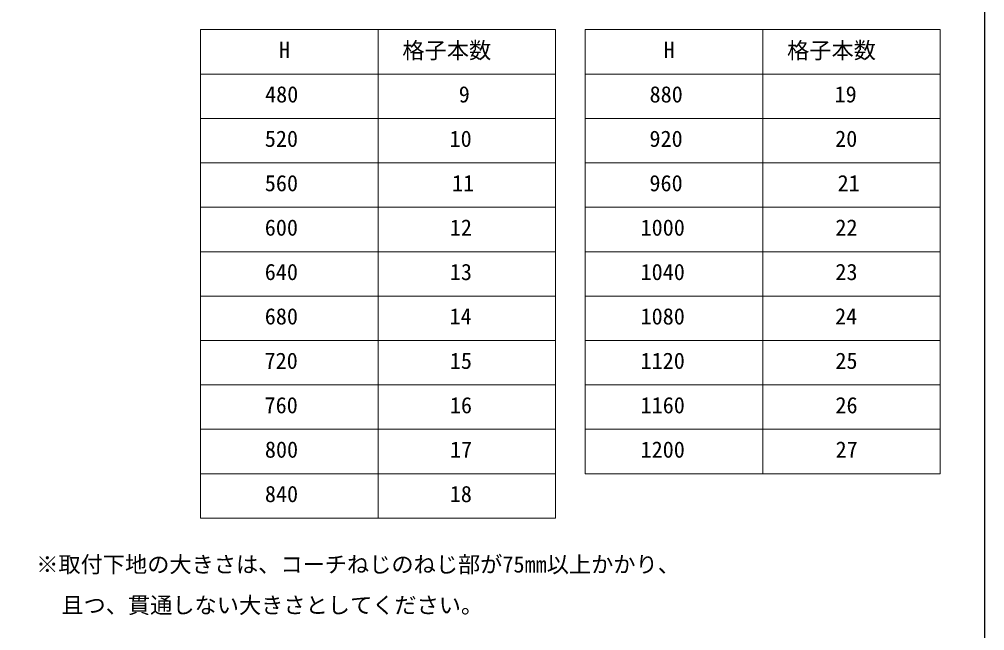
# Model space of a CAD drawing. Units: millimetres, scale not verified. Extents: x -874 to 876, y -1307 to 1301.
# Drawn here: x 224 to 876, y -63 to 350 of the extents above; entities that cross this region are included whole.
import ezdxf
from ezdxf.enums import TextEntityAlignment as Align

# ---------------------------------------------------------------- set-up
doc = ezdxf.new("R2010")
doc.units = ezdxf.units.MM
doc.header["$LTSCALE"] = 8
doc.layers.add('0-1_TABLE1', color=7, linetype='Continuous', lineweight=18)
doc.layers.add('0-2_USER1', color=3, linetype='Continuous')
doc.layers.add('0-7_YKK_ZWAK', color=7, linetype='Continuous')
doc.styles.add('ＭＳ ゴシック', font='')
doc.styles.get('ＭＳ ゴシック').set_extended_font_data('MS Gothic')

msp = doc.modelspace()

# ---------------------------------------------------------------- linework, layer by layer
at = {"layer": '0-1_TABLE1'}
for p, q in [((346.4, 342.7), (586.4, 342.7)), ((346.4, 342.7), (346.4, 12.7)), ((466.4, 342.7), (466.4, 12.7)), ((586.4, 342.7), (586.4, 12.7)), ((606.4, 342.7), (846.4, 342.7)), ((606.4, 342.7), (606.4, 42.7)), ((726.4, 342.7), (726.4, 42.7)), ((846.4, 342.7), (846.4, 42.7)), ((346.4, 312.7), (586.4, 312.7)), ((606.4, 312.7), (846.4, 312.7)), ((346.4, 282.7), (586.4, 282.7)), ((606.4, 282.7), (846.4, 282.7)), ((346.4, 252.7), (586.4, 252.7)), ((606.4, 252.7), (846.4, 252.7)), ((346.4, 222.7), (586.4, 222.7)), ((606.4, 222.7), (846.4, 222.7)), ((346.4, 192.7), (586.4, 192.7)), ((606.4, 192.7), (846.4, 192.7)), ((346.4, 162.7), (586.4, 162.7)), ((606.4, 162.7), (846.4, 162.7)), ((346.4, 132.7), (586.4, 132.7)), ((606.4, 132.7), (846.4, 132.7)), ((346.4, 102.7), (586.4, 102.7)), ((606.4, 102.7), (846.4, 102.7)), ((346.4, 72.7), (586.4, 72.7)), ((606.4, 72.7), (846.4, 72.7)), ((346.4, 42.7), (586.4, 42.7)), ((606.4, 42.7), (846.4, 42.7)), ((346.4, 12.7), (586.4, 12.7))]:
    msp.add_line(p, q, dxfattribs=at)
at = {"layer": '0-7_YKK_ZWAK'}
msp.add_lwpolyline([(-873.6, -1307.3), (876.4, -1307.3), (876.4, 1242.7)], dxfattribs=at)

# ---------------------------------------------------------------- texts
at = {"layer": '0-1_TABLE1', "style": 'ＭＳ ゴシック'}
for s, p in [('H', (399.411, 320.2)), ('格子本数', (482.849, 319.902)), ('H', (659.411, 320.2)), ('格子本数', (742.849, 319.902)), ('480', (390.036, 290.2)), ('9', (520.945, 290.2)), ('880', (649.909, 290.2)), ('19', (774.937, 290.2)), ('520', (389.866, 260.2)), ('10', (514.724, 260.2)), ('920', (649.823, 260.2)), ('20', (775.32, 260.2)), ('560', (389.866, 230.2)), ('11', (516.386, 230.2)), ('960', (649.823, 230.2)), ('21', (776.982, 230.2)), ('600', (389.823, 200.2)), ('12', (514.894, 200.2)), ('1000', (643.815, 200.2)), ('22', (775.491, 200.2)), ('640', (389.823, 170.2)), ('13', (514.894, 170.2)), ('1040', (643.815, 170.2)), ('23', (775.491, 170.2)), ('680', (389.823, 140.2)), ('14', (514.681, 140.2)), ('1080', (643.815, 140.2)), ('24', (775.278, 140.2)), ('720', (389.695, 110.2)), ('15', (514.894, 110.2)), ('1120', (643.815, 110.2)), ('25', (775.491, 110.2)), ('760', (389.695, 80.2)), ('16', (514.937, 80.2)), ('1160', (643.815, 80.2)), ('26', (775.534, 80.2)), ('800', (389.909, 50.2)), ('17', (515.022, 50.2)), ('1200', (643.815, 50.2)), ('27', (775.619, 50.2)), ('840', (389.909, 20.2)), ('18', (514.852, 20.2))]:
    msp.add_text(s, height=11, dxfattribs=at).set_placement(p, align=Align.BOTTOM_LEFT)
at = {"layer": '0-2_USER1', "style": 'ＭＳ ゴシック'}
for s, p in [('※取付下地の大きさは、コーチねじのねじ部が75㎜以上かかり、', (235.355, -27.368)), ('  且つ、貫通しない大きさとしてください。', (237.4, -54.925))]:
    msp.add_text(s, height=11, dxfattribs=at).set_placement(p, align=Align.BOTTOM_LEFT)

doc.saveas('drawing.dxf')
